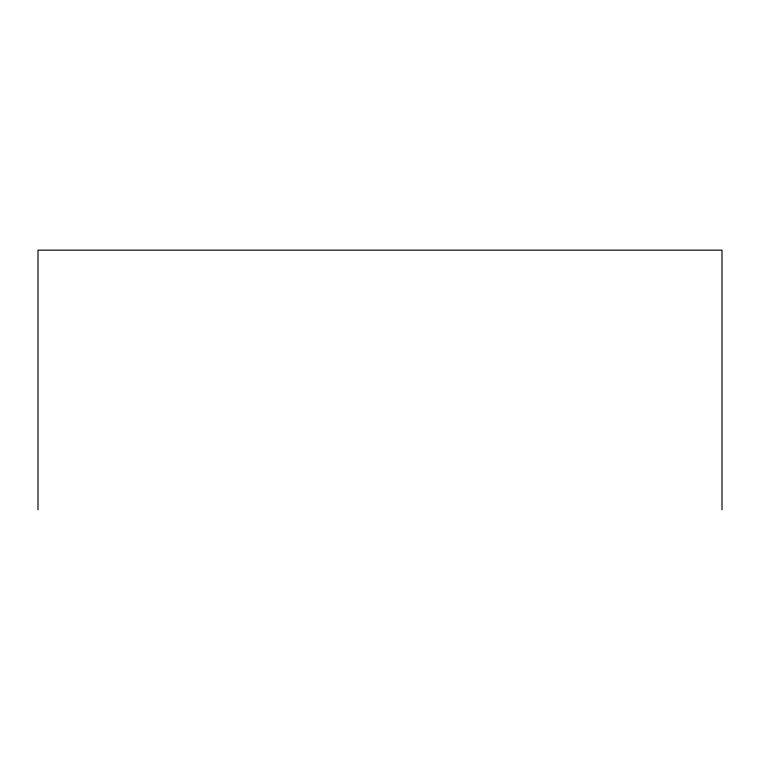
<?xml version="1.0" encoding="UTF-8"?>
<svg xmlns="http://www.w3.org/2000/svg" width="760" height="760" viewBox="0 0 760 760"><rect width="100%" height="100%" fill="white"/><g stroke="black" fill="none" stroke-linecap="round" stroke-linejoin="round"><path stroke-width="1.14" d="M722 509.836L722 250.163L38 250.163L38 509.836"/></g></svg>
